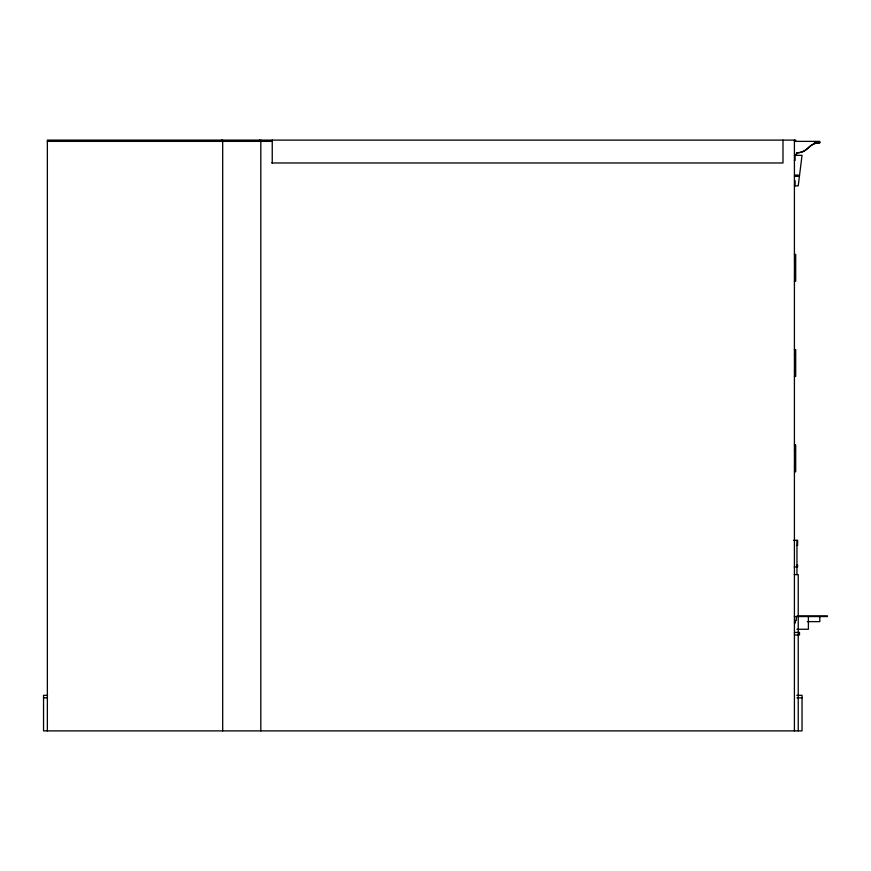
<?xml version="1.0" encoding="UTF-8"?>
<svg xmlns="http://www.w3.org/2000/svg" width="871" height="871" viewBox="0 0 871 871"><rect width="100%" height="100%" fill="white"/><g stroke="black" fill="none" stroke-linecap="round" stroke-linejoin="round"><path stroke-width="1.31" d="M795.691 155.016L796.954 152.817A16.037 16.037 0 0 0 808.397 147.732A16.037 16.037 0 0 1 819.829 142.648L819.829 141.374L794.417 141.374M47.361 141.374L272.242 141.374M814.385 142.648L819.829 142.648A31.704 22.417 -90 0 0 816.639 143.029C809.921 143.998 806.862 151.467 800.144 152.436A31.704 22.417 -90 0 1 796.954 152.817A2.537 2.537 0 0 1 794.417 155.354L802.039 155.354L798.228 185.85L794.417 185.85M794.417 160.438L795.049 160.438L795.049 155.354M271.719 162.975L782.985 162.975L782.985 140.111M794.417 175.049L798.228 175.049L798.228 176.312L794.417 176.312M794.417 180.765L795.049 180.765L795.049 185.85M794.417 254.452L795.691 254.452L795.691 281.137L794.417 281.137M794.417 259.536L795.049 259.536L795.049 254.452M794.417 276.053L795.049 276.053L795.049 281.137M794.417 349.739L795.691 349.739L795.691 376.424L794.417 376.424M794.417 354.824L795.049 354.824L795.049 349.739M794.417 371.34L795.049 371.34L795.049 376.424M794.417 445.027L795.691 445.027L795.691 471.712L794.417 471.712M794.417 450.111L795.049 450.111L795.049 445.027M794.417 466.627L795.049 466.627L795.049 471.712M793.514 540.314L797.596 540.314L797.596 545.398L796.954 545.398M796.954 565.094L797.596 565.094L797.596 566.999L794.232 566.999M794.232 574.62L798.228 574.62L798.228 730.889M797.107 615.917L827.45 615.917L827.45 616.548L796.954 616.548M794.417 616.548L796.323 616.548L796.323 620.359L795.365 620.359L795.365 622.896L794.417 622.896M807.254 621.633L819.829 621.633L819.829 616.548M796.954 629.254L808.397 629.254L808.397 616.548M794.417 632.433L799.502 632.433L799.502 634.97L794.417 634.97M47.524 695.319L43.55 695.319L43.55 730.889L802.039 730.889L802.039 695.319L796.802 695.319M43.55 697.856L47.524 697.856M796.954 697.856L802.039 697.856M796.954 540.314L796.954 574.62M795.691 141.374L795.691 140.111L47.361 140.111L47.361 730.889M794.417 140.111L794.417 730.889M272.242 140.111L272.242 162.975M260.81 140.111L260.81 730.889M259.536 140.111L259.536 141.374M222.693 140.111L222.693 730.889M221.419 140.111L221.419 141.374"/></g></svg>
